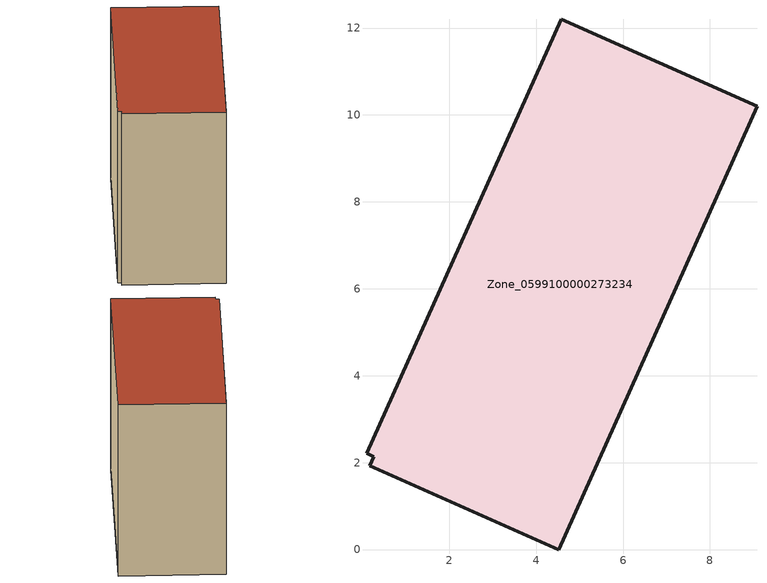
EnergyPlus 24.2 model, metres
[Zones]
Zone_0599100000273234
 floor ground (C_G): 0.17,1.93 0.26,2.13 0.1,2.22 4.58,12.2 9.08,10.2 4.53,0 z0
 wall outside (C_F): 9.08,10.2 4.58,12.2 0.1,2.22 0.26,2.13 0.17,1.93 4.53,0 9.08,10.2 z0:8.69
 roof outside (C_R): 0.26,2.13 0.17,1.93 4.53,0 9.08,10.2 4.58,12.2 0.1,2.22 z8.69
[BUILDING]
Pand.0599100000273234: North Axis=0; Terrain=City; Loads Convergence Tolerance Value=0.04; Temperature Convergence Tolerance Value=0.4; Solar Distribution=FullExterior; Maximum Number of Warmup Days=25; Minimum Number of Warmup Days=1
[Site:Location]
Rotterdam.The.Hague.AP_ZH_NLD Design_Conditions: Latitude=51.96; Longitude=4.45; Time Zone=1; Elevation=-4.5
[SITE:GROUNDTEMPERATURE:BUILDINGSURFACE]
18, 18, 18, 18, 18, 18, 18, 18, 18, 18, 18, 18
[MATERIAL] Thermal Absorptance=0.9; Solar Absorptance=0.7; Visible Absorptance=0.7
Name | Roughness | Thickness | Conductivity | Density | Specific Heat
G.TI.1975-1991 | MediumSmooth | 0.15 | 0.288461 | 540 | 1210
F.TI.1975-1991 | Rough | 0.3 | 0.230769 | 1920 | 840
R.TI.1975-1991 | MediumRough | 0.2 | 0.153846 | 1500 | 1000
[CONSTRUCTION]
C_G: G.TI.1975-1991
C_F: F.TI.1975-1991
C_R: R.TI.1975-1991
[ZONE]
Zone_0599100000273234: Type=1; Multiplier=1; Ceiling Height=Autocalculate; Volume=Autocalculate; Floor Area=autocalculate; Part of Total Floor Area=Yes
[ZONEINFILTRATION:DESIGNFLOWRATE]
Infil_Zone_0599100000273234: Zone or ZoneList or Space or SpaceList=Zone_0599100000273234; Schedule=AlwaysOn; Design Flow Rate Calculation Method=Flow/Area; Flow Rate per Floor Area=0.003; Constant Term Coefficient=1; Temperature Term Coefficient=0; Velocity Term Coefficient=0; Velocity Squared Term Coefficient=0
[HVACTEMPLATE:ZONE:IDEALLOADSAIRSYSTEM]
Zone_0599100000273234: Maximum Heating Supply Air Temperature=50; Minimum Cooling Supply Air Temperature=13; Maximum Heating Supply Air Humidity Ratio=0.0156; Minimum Cooling Supply Air Humidity Ratio=0.0077; Heating Limit=NoLimit; Cooling Limit=NoLimit; Dehumidification Control Type=ConstantSensibleHeatRatio; Cooling Sensible Heat Ratio=0.7; Dehumidification Setpoint=60; Humidification Control Type=None; Humidification Setpoint=30; Outdoor Air Method=None; Outdoor Air Flow Rate per Person=0.00944; Outdoor Air Flow Rate per Zone Floor Area=0; Outdoor Air Flow Rate per Zone=0; Demand Controlled Ventilation Type=None; Outdoor Air Economizer Type=NoEconomizer; Heat Recovery Type=None; Sensible Heat Recovery Effectiveness=0.7; Latent Heat Recovery Effectiveness=0.65
[ZONECONTROL:THERMOSTAT]
ThermostatControl_Zone_0599100000273234: Zone or ZoneList=Zone_0599100000273234; Control Type Schedule=DualSetpointControlType; Control 1=Thermostat_Zone_0599100000273234; Temperature Difference Between Cutout And Setpoint=0
[THERMOSTATSETPOINT:DUALSETPOINT]
Thermostat_Zone_0599100000273234: Heating Setpoint Temperature Schedule=HeatingSetpoint_Zone_0599100000273234; Cooling Setpoint Temperature Schedule=CoolingSetpoint_Zone_0599100000273234
[SCHEDULE:COMPACT]
HeatingSetpoint_Zone_0599100000273234: Through: 12/31, For: AllDays, Until: 24:00, 21
CoolingSetpoint_Zone_0599100000273234: Through: 12/31, For: AllDays, Until: 24:00, 24
DualSetpointControlType: Through: 12/31, For: AllDays, Until: 24:00, 4
AlwaysOn: Through: 12/31, For: AllDays, Until: 24:00, 1
